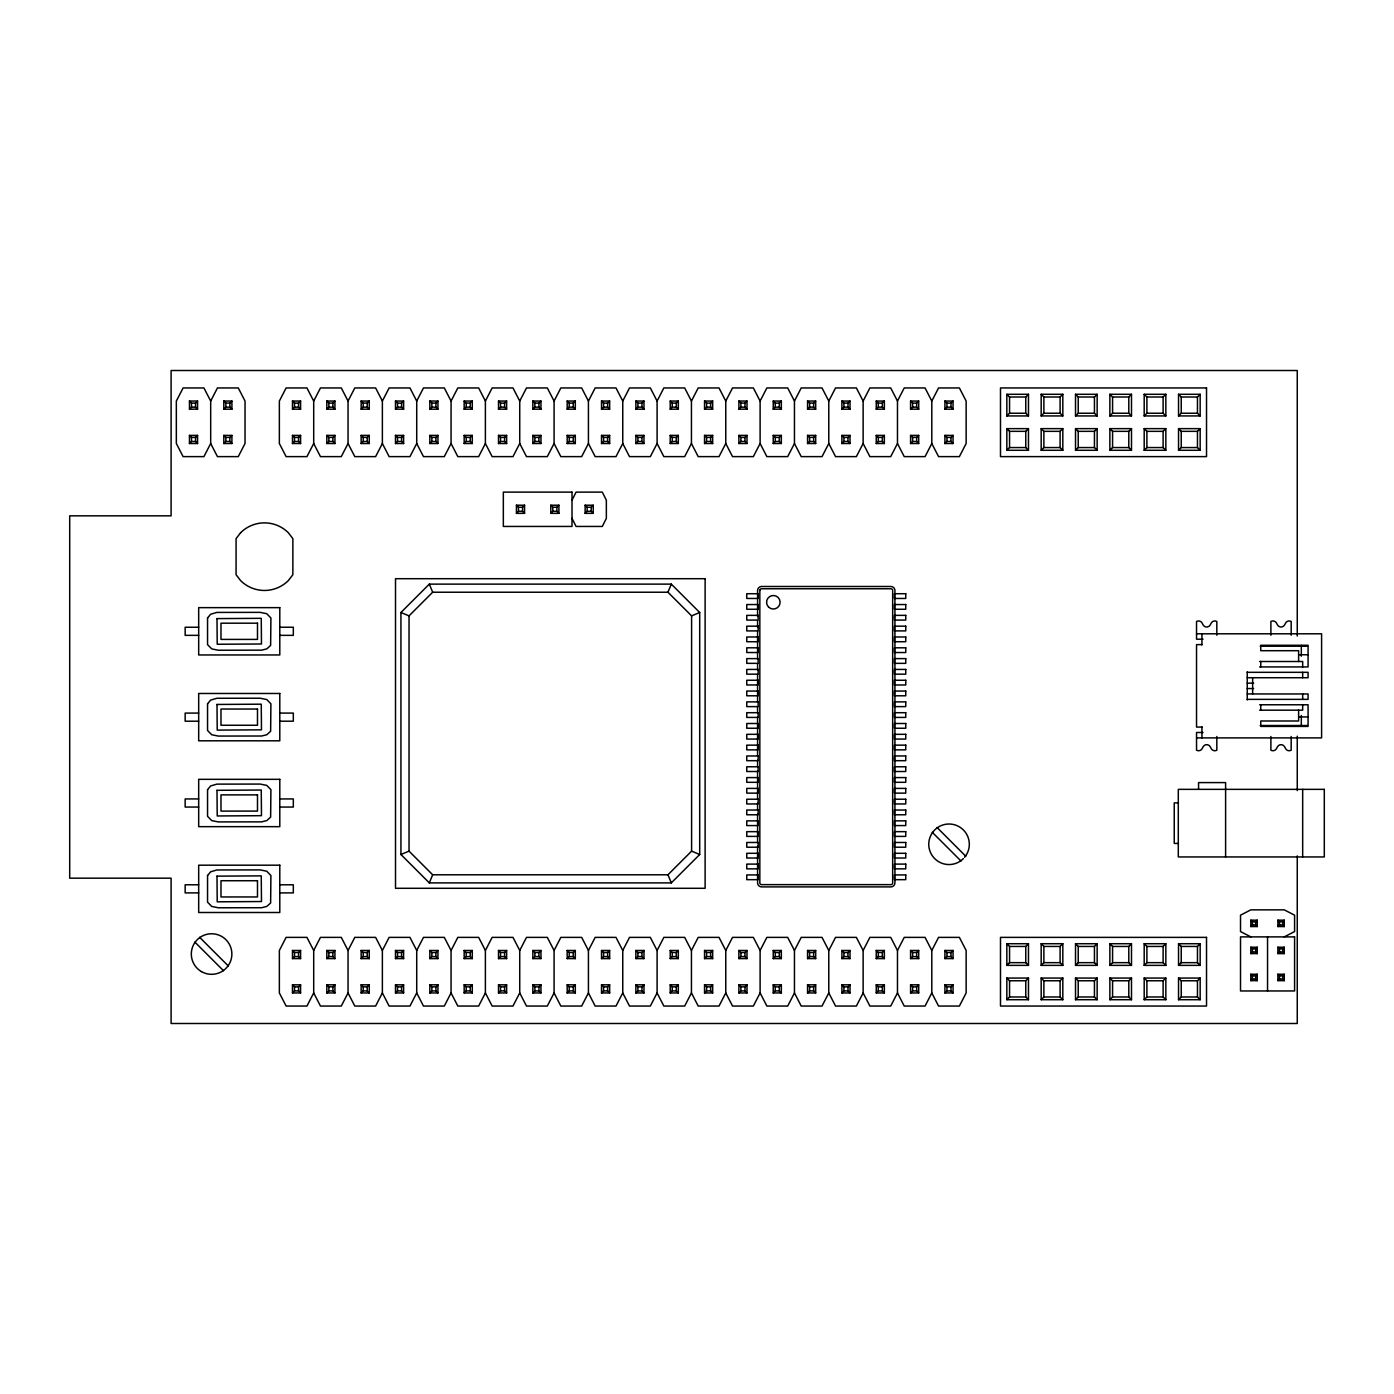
<?xml version="1.0" encoding="UTF-8"?>
<svg xmlns="http://www.w3.org/2000/svg" width="1394" height="1394" viewBox="0 0 1394 1394"><rect width="100%" height="100%" fill="white"/><g stroke="black" fill="none" stroke-linecap="round" stroke-linejoin="round"><path stroke-width="1.5" d="M429.317 882.89L671.316 882.89L699.701 854.505L699.701 612.506L671.316 584.121L429.317 584.121L400.932 612.506L400.932 854.505L429.317 882.89L432.68 874.787L667.953 874.787L691.598 851.142L691.598 615.869L667.953 592.223L432.68 592.223L409.034 615.869L409.034 851.142L432.68 874.787M667.953 592.223L671.316 584.121M572.01 500.219L576.071 492.117L602.295 492.117L606.355 500.219L606.355 518.341L602.295 526.444L576.071 526.444L572.01 518.341M210.686 401.054L217.447 387.95L238.269 387.95L245.03 401.054L245.03 443.519L238.269 456.622L217.447 456.622L210.686 443.519L210.686 401.054L203.925 387.95L183.102 387.95L176.341 401.054L176.341 443.519L183.102 456.622L203.925 456.622L210.686 443.519M313.702 401.054L306.941 387.95L286.118 387.95L279.358 401.054L279.358 443.519L286.118 456.622L306.941 456.622L313.702 443.519L313.702 401.054L320.463 387.95L341.286 387.95L348.047 401.054L348.047 443.519L354.808 456.622L375.613 456.622L382.374 443.519L382.374 401.054L389.135 387.95L409.958 387.95L416.719 401.054L416.719 443.519L409.958 456.622L389.135 456.622L382.374 443.519M348.047 401.054L354.808 387.95L375.613 387.95L382.374 401.054M348.047 443.519L341.286 456.622L320.463 456.622L313.702 443.519M416.719 401.054L423.48 387.95L444.303 387.95L451.064 401.054L451.064 443.519L457.824 456.622L478.647 456.622L485.391 443.519L485.391 401.054L478.647 387.95L457.824 387.95L451.064 401.054M451.064 443.519L444.303 456.622L423.48 456.622L416.719 443.519M485.391 401.054L492.152 387.95L512.975 387.95L519.735 401.054L519.735 443.519L526.496 456.622L547.319 456.622L554.08 443.519L554.08 401.054L547.319 387.95L526.496 387.95L519.735 401.054M519.735 443.519L512.975 456.622L492.152 456.622L485.391 443.519M554.08 401.054L560.841 387.95L581.664 387.95L588.425 401.054L588.425 443.519L581.664 456.622L560.841 456.622L554.08 443.519M588.425 401.054L595.168 387.95L615.991 387.95L622.752 401.054L622.752 443.519L629.513 456.622L650.336 456.622L657.097 443.519L657.097 401.054L663.858 387.95L684.681 387.95L691.441 401.054L691.441 443.519L684.681 456.622L663.858 456.622L657.097 443.519M313.702 950.481L306.941 937.378L286.118 937.378L279.358 950.481L279.358 992.946L286.118 1006.05L306.941 1006.05L313.702 992.946L313.702 950.481L320.463 937.378L341.286 937.378L348.047 950.481L348.047 992.946L354.808 1006.05L375.613 1006.05L382.374 992.946L382.374 950.481L389.135 937.378L409.958 937.378L416.719 950.481L416.719 992.946L409.958 1006.05L389.135 1006.05L382.374 992.946M622.752 401.054L629.513 387.95L650.336 387.95L657.097 401.054M348.047 950.481L354.808 937.378L375.613 937.378L382.374 950.481M622.752 443.519L615.991 456.622L595.168 456.622L588.425 443.519M348.047 992.946L341.286 1006.05L320.463 1006.05L313.702 992.946M691.441 401.054L698.202 387.95L719.008 387.95L725.769 401.054L725.769 443.519L719.008 456.622L698.202 456.622L691.441 443.519M416.719 950.481L423.48 937.378L444.303 937.378L451.064 950.481L451.064 992.946L457.824 1006.05L478.647 1006.05L485.391 992.946L485.391 950.481L478.647 937.378L457.824 937.378L451.064 950.481M725.769 401.054L732.53 387.95L753.352 387.95L760.113 401.054L760.113 443.519L766.874 456.622L787.697 456.622L794.458 443.519L794.458 401.054L787.697 387.95L766.874 387.95L760.113 401.054M451.064 992.946L444.303 1006.05L423.48 1006.05L416.719 992.946M485.391 950.481L492.152 937.378L512.975 937.378L519.735 950.481L519.735 992.946L526.496 1006.05L547.319 1006.05L554.08 992.946L554.08 950.481L547.319 937.378L526.496 937.378L519.735 950.481M760.113 443.519L753.352 456.622L732.53 456.622L725.769 443.519M794.458 401.054L801.219 387.95L822.024 387.95L828.785 401.054L828.785 443.519L835.546 456.622L856.369 456.622L863.13 443.519L863.13 401.054L869.891 387.95L890.714 387.95L897.475 401.054L897.475 443.519L890.714 456.622L869.891 456.622L863.13 443.519M519.735 992.946L512.975 1006.05L492.152 1006.05L485.391 992.946M828.785 401.054L835.546 387.95L856.369 387.95L863.13 401.054M554.08 950.481L560.841 937.378L581.664 937.378L588.425 950.481L588.425 992.946L581.664 1006.05L560.841 1006.05L554.08 992.946M828.785 443.519L822.024 456.622L801.219 456.622L794.458 443.519M588.425 950.481L595.168 937.378L615.991 937.378L622.752 950.481L622.752 992.946L629.513 1006.05L650.336 1006.05L657.097 992.946L657.097 950.481L663.858 937.378L684.681 937.378L691.441 950.481L691.441 992.946L684.681 1006.05L663.858 1006.05L657.097 992.946M897.475 401.054L904.236 387.95L925.058 387.95L931.802 401.054L931.802 443.519L925.058 456.622L904.236 456.622L897.475 443.519M622.752 950.481L629.513 937.378L650.336 937.378L657.097 950.481M622.752 992.946L615.991 1006.05L595.168 1006.05L588.425 992.946M931.802 401.054L938.563 387.95L959.386 387.95L966.147 401.054L966.147 443.519L959.386 456.622L938.563 456.622L931.802 443.519M691.441 950.481L698.202 937.378L719.008 937.378L725.769 950.481L725.769 992.946L719.008 1006.05L698.202 1006.05L691.441 992.946M725.769 950.481L732.53 937.378L753.352 937.378L760.113 950.481L760.113 992.946L766.874 1006.05L787.697 1006.05L794.458 992.946L794.458 950.481L801.219 937.378L822.024 937.378L828.785 950.481L828.785 992.946L822.024 1006.05L801.219 1006.05L794.458 992.946M760.113 950.481L766.874 937.378L787.697 937.378L794.458 950.481M760.113 992.946L753.352 1006.05L732.53 1006.05L725.769 992.946M828.785 950.481L835.546 937.378L856.369 937.378L863.13 950.481L863.13 992.946L869.891 1006.05L890.714 1006.05L897.475 992.946L897.475 950.481L890.714 937.378L869.891 937.378L863.13 950.481M863.13 992.946L856.369 1006.05L835.546 1006.05L828.785 992.946M897.475 950.481L904.236 937.378L925.058 937.378L931.802 950.481L931.802 992.946L925.058 1006.05L904.236 1006.05L897.475 992.946M931.802 950.481L938.563 937.378L959.386 937.378L966.147 950.481L966.147 992.946L959.386 1006.05L938.563 1006.05L931.802 992.946M189.462 409.174L191.483 407.153L195.543 407.153L197.565 409.174L197.565 401.054L189.462 401.054L189.462 409.174L197.565 409.174M189.462 401.054L191.483 403.093L195.543 403.093L197.565 401.054M189.462 443.519L191.483 441.48L191.483 437.42L189.462 435.398L197.565 435.398L197.565 443.519L189.462 443.519L189.462 435.398M191.483 437.42L195.543 437.42L197.565 435.398M223.807 409.174L225.828 407.153L229.888 407.153L231.909 409.174L223.807 409.174L223.807 401.054L231.909 401.054L231.909 409.174M229.888 407.153L229.888 403.093L231.909 401.054M223.807 443.519L225.828 441.48L225.828 437.42L223.807 435.398L231.909 435.398L231.909 443.519L223.807 443.519L223.807 435.398M231.909 443.519L229.888 441.48L229.888 437.42L231.909 435.398M292.479 409.174L294.5 407.153L298.56 407.153L300.581 409.174L292.479 409.174L292.479 401.054L300.581 401.054L300.581 409.174M298.56 407.153L298.56 403.093L300.581 401.054M292.479 443.519L294.5 441.48L298.56 441.48L300.581 443.519L292.479 443.519L292.479 435.398L300.581 435.398L300.581 443.519M298.56 441.48L298.56 437.42L300.581 435.398M326.823 409.174L328.845 407.153L332.905 407.153L334.926 409.174L334.926 401.054L326.823 401.054L326.823 409.174L334.926 409.174M326.823 401.054L328.845 403.093L332.905 403.093L334.926 401.054M326.823 443.519L328.845 441.48L328.845 437.42L326.823 435.398L334.926 435.398L334.926 443.519L326.823 443.519L326.823 435.398M328.845 437.42L332.905 437.42L334.926 435.398M361.151 409.174L363.189 407.153L367.232 407.153L369.271 409.174L369.271 401.054L361.151 401.054L361.151 409.174L369.271 409.174M361.151 401.054L363.189 403.093L367.232 403.093L369.271 401.054M361.151 443.519L363.189 441.48L363.189 437.42L361.151 435.398L369.271 435.398L369.271 443.519L361.151 443.519L361.151 435.398M363.189 437.42L367.232 437.42L369.271 435.398M395.495 409.174L397.517 407.153L401.577 407.153L403.615 409.174L395.495 409.174L395.495 401.054L403.615 401.054L403.615 409.174M401.577 407.153L401.577 403.093L403.615 401.054M395.495 443.519L397.517 441.48L401.577 441.48L403.615 443.519L395.495 443.519L395.495 435.398L403.615 435.398L403.615 443.519M395.495 435.398L397.517 437.42L401.577 437.42L403.615 435.398M429.84 409.174L431.861 407.153L435.921 407.153L437.943 409.174L437.943 401.054L429.84 401.054L429.84 409.174L437.943 409.174M429.84 401.054L431.861 403.093L435.921 403.093L437.943 401.054M429.84 443.519L431.861 441.48L431.861 437.42L429.84 435.398L437.943 435.398L437.943 443.519L429.84 443.519L429.84 435.398M431.861 437.42L435.921 437.42L437.943 435.398M464.167 409.174L466.206 407.153L470.266 407.153L472.287 409.174L464.167 409.174L464.167 401.054L472.287 401.054L472.287 409.174M470.266 407.153L470.266 403.093L472.287 401.054M464.167 443.519L466.206 441.48L470.266 441.48L472.287 443.519L464.167 443.519L464.167 435.398L472.287 435.398L472.287 443.519M464.167 435.398L466.206 437.42L470.266 437.42L472.287 435.398M498.512 409.174L500.533 407.153L504.593 407.153L506.632 409.174L498.512 409.174L498.512 401.054L506.632 401.054L506.632 409.174M504.593 407.153L504.593 403.093L506.632 401.054M498.512 443.519L500.533 441.48L500.533 437.42L498.512 435.398L506.632 435.398L506.632 443.519L498.512 443.519L498.512 435.398M500.533 437.42L504.593 437.42L506.632 435.398M532.856 409.174L534.878 407.153L538.938 407.153L540.959 409.174L532.856 409.174L532.856 401.054L540.959 401.054L540.959 409.174M538.938 407.153L538.938 403.093L540.959 401.054M532.856 443.519L534.878 441.48L534.878 437.42L532.856 435.398L540.959 435.398L540.959 443.519L532.856 443.519L532.856 435.398M534.878 437.42L538.938 437.42L540.959 435.398M567.184 409.174L569.222 407.153L573.283 407.153L575.304 409.174L567.184 409.174L567.184 401.054L575.304 401.054L575.304 409.174M573.283 407.153L573.283 403.093L575.304 401.054M567.184 443.519L569.222 441.48L569.222 437.42L567.184 435.398L575.304 435.398L575.304 443.519L567.184 443.519L567.184 435.398M569.222 437.42L573.283 437.42L575.304 435.398M601.528 409.174L603.567 407.153L607.61 407.153L609.648 409.174L609.648 401.054L601.528 401.054L601.528 409.174L609.648 409.174M601.528 401.054L603.567 403.093L607.61 403.093L609.648 401.054M516.442 513.341L518.481 511.302L522.523 511.302L524.562 513.341L516.442 513.341L516.442 505.22L524.562 505.22L524.562 513.341M516.442 505.22L518.481 507.259L522.523 507.259L524.562 505.22M601.528 443.519L603.567 441.48L603.567 437.42L601.528 435.398L609.648 435.398L609.648 443.519L601.528 443.519L601.528 435.398M603.567 437.42L607.61 437.42L609.648 435.398M635.873 409.174L637.894 407.153L641.954 407.153L643.976 409.174L635.873 409.174L635.873 401.054L643.976 401.054L643.976 409.174M641.954 407.153L641.954 403.093L643.976 401.054M550.787 513.341L552.808 511.302L556.868 511.302L558.907 513.341L550.787 513.341L550.787 505.22L558.907 505.22L558.907 513.341M550.787 505.22L552.808 507.259L556.868 507.259L558.907 505.22M635.873 443.519L637.894 441.48L637.894 437.42L635.873 435.398L643.976 435.398L643.976 443.519L635.873 443.519L635.873 435.398M637.894 437.42L641.954 437.42L643.976 435.398M670.218 409.174L672.239 407.153L676.299 407.153L678.32 409.174L670.218 409.174L670.218 401.054L678.32 401.054L678.32 409.174M676.299 407.153L676.299 403.093L678.32 401.054M585.131 513.341L587.153 511.302L591.213 511.302L593.234 513.341L585.131 513.341L585.131 505.22L593.234 505.22L593.234 513.341M585.131 505.22L587.153 507.259L591.213 507.259L593.234 505.22M670.218 443.519L672.239 441.48L672.239 437.42L670.218 435.398L678.32 435.398L678.32 443.519L670.218 443.519L670.218 435.398M672.239 437.42L676.299 437.42L678.32 435.398M704.545 409.174L706.584 407.153L710.626 407.153L712.665 409.174L712.665 401.054L704.545 401.054L704.545 409.174L712.665 409.174M704.545 401.054L706.584 403.093L710.626 403.093L712.665 401.054M704.545 443.519L706.584 441.48L706.584 437.42L704.545 435.398L712.665 435.398L712.665 443.519L704.545 443.519L704.545 435.398M706.584 437.42L710.626 437.42L712.665 435.398M738.89 409.174L740.911 407.153L744.971 407.153L746.992 409.174L738.89 409.174L738.89 401.054L746.992 401.054L746.992 409.174M744.971 407.153L744.971 403.093L746.992 401.054M738.89 443.519L740.911 441.48L740.911 437.42L738.89 435.398L746.992 435.398L746.992 443.519L738.89 443.519L738.89 435.398M740.911 437.42L744.971 437.42L746.992 435.398M773.234 409.174L775.256 407.153L779.316 407.153L781.337 409.174L773.234 409.174L773.234 401.054L781.337 401.054L781.337 409.174M779.316 407.153L779.316 403.093L781.337 401.054M773.234 443.519L775.256 441.48L775.256 437.42L773.234 435.398L781.337 435.398L781.337 443.519L773.234 443.519L773.234 435.398M775.256 437.42L779.316 437.42L781.337 435.398M807.562 409.174L809.6 407.153L813.643 407.153L815.682 409.174L815.682 401.054L807.562 401.054L807.562 409.174L815.682 409.174M807.562 401.054L809.6 403.093L813.643 403.093L815.682 401.054M292.479 958.602L294.5 956.58L298.56 956.58L300.581 958.602L292.479 958.602L292.479 950.481L300.581 950.481L300.581 958.602M298.56 956.58L298.56 952.52L300.581 950.481M807.562 443.519L809.6 441.48L813.643 441.48L815.682 443.519L815.682 435.398L807.562 435.398L807.562 443.519L815.682 443.519M807.562 435.398L809.6 437.42L813.643 437.42L815.682 435.398M841.906 409.174L843.928 407.153L847.988 407.153L850.009 409.174L841.906 409.174L841.906 401.054L850.009 401.054L850.009 409.174M847.988 407.153L847.988 403.093L850.009 401.054M292.479 992.946L294.5 990.907L298.56 990.907L300.581 992.946L292.479 992.946L292.479 984.826L300.581 984.826L300.581 992.946M292.479 984.826L294.5 986.847L298.56 986.847L300.581 984.826M326.823 958.602L328.845 956.58L332.905 956.58L334.926 958.602L334.926 950.481L326.823 950.481L326.823 958.602L334.926 958.602M332.905 956.58L332.905 952.52L334.926 950.481M841.906 443.519L843.928 441.48L843.928 437.42L841.906 435.398L850.009 435.398L850.009 443.519L841.906 443.519L841.906 435.398M843.928 437.42L847.988 437.42L850.009 435.398M876.251 409.174L878.272 407.153L882.332 407.153L884.354 409.174L876.251 409.174L876.251 401.054L884.354 401.054L884.354 409.174M882.332 407.153L882.332 403.093L884.354 401.054M326.823 992.946L328.845 990.907L332.905 990.907L334.926 992.946L334.926 984.826L326.823 984.826L326.823 992.946L334.926 992.946M326.823 984.826L328.845 986.847L332.905 986.847L334.926 984.826M361.151 958.602L363.189 956.58L367.232 956.58L369.271 958.602L369.271 950.481L361.151 950.481L361.151 958.602L369.271 958.602M367.232 956.58L367.232 952.52L369.271 950.481M876.251 443.519L878.272 441.48L878.272 437.42L876.251 435.398L884.354 435.398L884.354 443.519L876.251 443.519L876.251 435.398M878.272 437.42L882.332 437.42L884.354 435.398M910.578 409.174L912.617 407.153L916.66 407.153L918.698 409.174L910.578 409.174L910.578 401.054L918.698 401.054L918.698 409.174M916.66 407.153L916.66 403.093L918.698 401.054M361.151 992.946L363.189 990.907L367.232 990.907L369.271 992.946L369.271 984.826L361.151 984.826L361.151 992.946L369.271 992.946M361.151 984.826L363.189 986.847L367.232 986.847L369.271 984.826M395.495 958.602L397.517 956.58L401.577 956.58L403.615 958.602L395.495 958.602L395.495 950.481L403.615 950.481L403.615 958.602M401.577 956.58L401.577 952.52L403.615 950.481M910.578 443.519L912.617 441.48L912.617 437.42L910.578 435.398L918.698 435.398L918.698 443.519L910.578 443.519L910.578 435.398M912.617 437.42L916.66 437.42L918.698 435.398M944.923 409.174L946.944 407.153L951.004 407.153L953.043 409.174L944.923 409.174L944.923 401.054L953.043 401.054L953.043 409.174M951.004 407.153L951.004 403.093L953.043 401.054M395.495 992.946L397.517 990.907L401.577 990.907L403.615 992.946L395.495 992.946L395.495 984.826L403.615 984.826L403.615 992.946M395.495 984.826L397.517 986.847L401.577 986.847L403.615 984.826M429.84 958.602L431.861 956.58L435.921 956.58L437.943 958.602L437.943 950.481L429.84 950.481L429.84 958.602L437.943 958.602M435.921 956.58L435.921 952.52L437.943 950.481M944.923 443.519L946.944 441.48L946.944 437.42L944.923 435.398L953.043 435.398L953.043 443.519L944.923 443.519L944.923 435.398M946.944 437.42L951.004 437.42L953.043 435.398M429.84 992.946L431.861 990.907L435.921 990.907L437.943 992.946L437.943 984.826L429.84 984.826L429.84 992.946L437.943 992.946M429.84 984.826L431.861 986.847L435.921 986.847L437.943 984.826M464.167 958.602L466.206 956.58L470.266 956.58L472.287 958.602L464.167 958.602L464.167 950.481L472.287 950.481L472.287 958.602M470.266 956.58L470.266 952.52L472.287 950.481M1006.834 415.935L1009.552 413.234L1025.775 413.234L1028.476 415.935L1028.476 394.293L1006.834 394.293L1006.834 415.935L1028.476 415.935M1006.834 394.293L1009.552 397.011L1025.775 397.011L1028.476 394.293M464.167 992.946L466.206 990.907L470.266 990.907L472.287 992.946L464.167 992.946L464.167 984.826L472.287 984.826L472.287 992.946M464.167 984.826L466.206 986.847L470.266 986.847L472.287 984.826M498.512 958.602L500.533 956.58L504.593 956.58L506.632 958.602L498.512 958.602L498.512 950.481L506.632 950.481L506.632 958.602M504.593 956.58L504.593 952.52L506.632 950.481M1006.834 450.279L1009.552 447.561L1025.775 447.561L1028.476 450.279L1028.476 428.638L1006.834 428.638L1006.834 450.279L1028.476 450.279M1006.834 428.638L1009.552 431.338L1025.775 431.338L1028.476 428.638M1041.179 415.935L1043.879 413.234L1060.102 413.234L1062.82 415.935L1062.82 394.293L1041.179 394.293L1041.179 415.935L1062.82 415.935M1041.179 394.293L1043.879 397.011L1060.102 397.011L1062.82 394.293M498.512 992.946L500.533 990.907L504.593 990.907L506.632 992.946L498.512 992.946L498.512 984.826L506.632 984.826L506.632 992.946M498.512 984.826L500.533 986.847L504.593 986.847L506.632 984.826M532.856 958.602L534.878 956.58L538.938 956.58L540.959 958.602L532.856 958.602L532.856 950.481L540.959 950.481L540.959 958.602M538.938 956.58L538.938 952.52L540.959 950.481M1041.179 450.279L1043.879 447.561L1060.102 447.561L1062.82 450.279L1041.179 450.279L1041.179 428.638L1062.82 428.638L1062.82 450.279M1041.179 428.638L1043.879 431.338L1060.102 431.338L1062.82 428.638M1075.523 415.935L1078.224 413.234L1094.447 413.234L1097.148 415.935L1097.148 394.293L1075.523 394.293L1075.523 415.935L1097.148 415.935M1075.523 394.293L1078.224 397.011L1094.447 397.011L1097.148 394.293M532.856 992.946L534.878 990.907L538.938 990.907L540.959 992.946L532.856 992.946L532.856 984.826L540.959 984.826L540.959 992.946M532.856 984.826L534.878 986.847L538.938 986.847L540.959 984.826M567.184 958.602L569.222 956.58L573.283 956.58L575.304 958.602L567.184 958.602L567.184 950.481L575.304 950.481L575.304 958.602M573.283 956.58L573.283 952.52L575.304 950.481M1075.523 450.279L1078.224 447.561L1094.447 447.561L1097.148 450.279L1075.523 450.279L1075.523 428.638L1097.148 428.638L1097.148 450.279M1075.523 428.638L1078.224 431.338L1094.447 431.338L1097.148 428.638M1109.868 415.935L1112.569 413.234L1128.791 413.234L1131.492 415.935L1131.492 394.293L1109.868 394.293L1109.868 415.935L1131.492 415.935M1109.868 394.293L1112.569 397.011L1128.791 397.011L1131.492 394.293M567.184 992.946L569.222 990.907L573.283 990.907L575.304 992.946L567.184 992.946L567.184 984.826L575.304 984.826L575.304 992.946M567.184 984.826L569.222 986.847L573.283 986.847L575.304 984.826M601.528 958.602L603.567 956.58L607.61 956.58L609.648 958.602L601.528 958.602L601.528 950.481L609.648 950.481L609.648 958.602M607.61 956.58L607.61 952.52L609.648 950.481M1109.868 450.279L1112.569 447.561L1128.791 447.561L1131.492 450.279L1109.868 450.279L1109.868 428.638L1131.492 428.638L1131.492 450.279M1109.868 428.638L1112.569 431.338L1128.791 431.338L1131.492 428.638M1144.195 415.935L1146.896 413.234L1146.896 397.011L1144.195 394.293L1165.837 394.293L1165.837 415.935L1144.195 415.935L1144.195 394.293M1165.837 415.935L1163.119 413.234L1163.119 397.011L1165.837 394.293M601.528 992.946L603.567 990.907L607.61 990.907L609.648 992.946L601.528 992.946L601.528 984.826L609.648 984.826L609.648 992.946M601.528 984.826L603.567 986.847L607.61 986.847L609.648 984.826M635.873 958.602L637.894 956.58L641.954 956.58L643.976 958.602L643.976 950.481L635.873 950.481L635.873 958.602L643.976 958.602M641.954 956.58L641.954 952.52L643.976 950.481M1144.195 450.279L1146.896 447.561L1146.896 431.338L1144.195 428.638L1165.837 428.638L1165.837 450.279L1144.195 450.279L1144.195 428.638M1165.837 450.279L1163.119 447.561L1163.119 431.338L1165.837 428.638M1178.54 415.935L1181.241 413.234L1197.463 413.234L1200.164 415.935L1200.164 394.293L1178.54 394.293L1178.54 415.935L1200.164 415.935M1178.54 394.293L1181.241 397.011L1197.463 397.011L1200.164 394.293M635.873 992.946L637.894 990.907L641.954 990.907L643.976 992.946L643.976 984.826L635.873 984.826L635.873 992.946L643.976 992.946M635.873 984.826L637.894 986.847L641.954 986.847L643.976 984.826M670.218 958.602L672.239 956.58L676.299 956.58L678.32 958.602L670.218 958.602L670.218 950.481L678.32 950.481L678.32 958.602M676.299 956.58L676.299 952.52L678.32 950.481M1178.54 450.279L1181.241 447.561L1197.463 447.561L1200.164 450.279L1200.164 428.638L1178.54 428.638L1178.54 450.279L1200.164 450.279M1178.54 428.638L1181.241 431.338L1197.463 431.338L1200.164 428.638M670.218 992.946L672.239 990.907L676.299 990.907L678.32 992.946L670.218 992.946L670.218 984.826L678.32 984.826L678.32 992.946M670.218 984.826L672.239 986.847L676.299 986.847L678.32 984.826M704.545 958.602L706.584 956.58L710.626 956.58L712.665 958.602L704.545 958.602L704.545 950.481L712.665 950.481L712.665 958.602M710.626 956.58L710.626 952.52L712.665 950.481M704.545 992.946L706.584 990.907L710.626 990.907L712.665 992.946L704.545 992.946L704.545 984.826L712.665 984.826L712.665 992.946M704.545 984.826L706.584 986.847L710.626 986.847L712.665 984.826M738.89 958.602L740.911 956.58L744.971 956.58L746.992 958.602L738.89 958.602L738.89 950.481L746.992 950.481L746.992 958.602M744.971 956.58L744.971 952.52L746.992 950.481M738.89 992.946L740.911 990.907L744.971 990.907L746.992 992.946L738.89 992.946L738.89 984.826L746.992 984.826L746.992 992.946M738.89 984.826L740.911 986.847L744.971 986.847L746.992 984.826M773.234 958.602L775.256 956.58L779.316 956.58L781.337 958.602L781.337 950.481L773.234 950.481L773.234 958.602L781.337 958.602M779.316 956.58L779.316 952.52L781.337 950.481M773.234 992.946L775.256 990.907L779.316 990.907L781.337 992.946L781.337 984.826L773.234 984.826L773.234 992.946L781.337 992.946M773.234 984.826L775.256 986.847L779.316 986.847L781.337 984.826M807.562 958.602L809.6 956.58L813.643 956.58L815.682 958.602L807.562 958.602L807.562 950.481L815.682 950.481L815.682 958.602M813.643 956.58L813.643 952.52L815.682 950.481M807.562 992.946L809.6 990.907L813.643 990.907L815.682 992.946L807.562 992.946L807.562 984.826L815.682 984.826L815.682 992.946M807.562 984.826L809.6 986.847L813.643 986.847L815.682 984.826M841.906 958.602L843.928 956.58L847.988 956.58L850.009 958.602L850.009 950.481L841.906 950.481L841.906 958.602L850.009 958.602M847.988 956.58L847.988 952.52L850.009 950.481M841.906 992.946L843.928 990.907L847.988 990.907L850.009 992.946L850.009 984.826L841.906 984.826L841.906 992.946L850.009 992.946M841.906 984.826L843.928 986.847L847.988 986.847L850.009 984.826M876.251 958.602L878.272 956.58L882.332 956.58L884.354 958.602L876.251 958.602L876.251 950.481L884.354 950.481L884.354 958.602M882.332 956.58L882.332 952.52L884.354 950.481M876.251 992.946L878.272 990.907L882.332 990.907L884.354 992.946L876.251 992.946L876.251 984.826L884.354 984.826L884.354 992.946M876.251 984.826L878.272 986.847L882.332 986.847L884.354 984.826M910.578 958.602L912.617 956.58L916.66 956.58L918.698 958.602L910.578 958.602L910.578 950.481L918.698 950.481L918.698 958.602M916.66 956.58L916.66 952.52L918.698 950.481M910.578 992.946L912.617 990.907L916.66 990.907L918.698 992.946L910.578 992.946L910.578 984.826L918.698 984.826L918.698 992.946M910.578 984.826L912.617 986.847L916.66 986.847L918.698 984.826M944.923 958.602L946.944 956.58L951.004 956.58L953.043 958.602L944.923 958.602L944.923 950.481L953.043 950.481L953.043 958.602M951.004 956.58L951.004 952.52L953.043 950.481M944.923 992.946L946.944 990.907L951.004 990.907L953.043 992.946L944.923 992.946L944.923 984.826L953.043 984.826L953.043 992.946M944.923 984.826L946.944 986.847L951.004 986.847L953.043 984.826M1006.834 965.362L1009.552 962.662L1025.775 962.662L1028.476 965.362L1006.834 965.362L1006.834 943.721L1028.476 943.721L1028.476 965.362M1006.834 943.721L1009.552 946.439L1025.775 946.439L1028.476 943.721M1006.834 999.707L1009.552 996.989L1025.775 996.989L1028.476 999.707L1028.476 978.065L1006.834 978.065L1006.834 999.707L1028.476 999.707M1006.834 978.065L1009.552 980.766L1025.775 980.766L1028.476 978.065M1041.179 965.362L1043.879 962.662L1043.879 946.439L1041.179 943.721L1062.82 943.721L1062.82 965.362L1041.179 965.362L1041.179 943.721M1043.879 946.439L1060.102 946.439L1062.82 943.721M1041.179 999.707L1043.879 996.989L1060.102 996.989L1062.82 999.707L1062.82 978.065L1041.179 978.065L1041.179 999.707L1062.82 999.707M1041.179 978.065L1043.879 980.766L1060.102 980.766L1062.82 978.065M1075.523 965.362L1078.224 962.662L1078.224 946.439L1075.523 943.721L1097.148 943.721L1097.148 965.362L1075.523 965.362L1075.523 943.721M1078.224 946.439L1094.447 946.439L1097.148 943.721M1075.523 999.707L1078.224 996.989L1094.447 996.989L1097.148 999.707L1097.148 978.065L1075.523 978.065L1075.523 999.707L1097.148 999.707M1075.523 978.065L1078.224 980.766L1094.447 980.766L1097.148 978.065M1109.868 965.362L1112.569 962.662L1112.569 946.439L1109.868 943.721L1131.492 943.721L1131.492 965.362L1109.868 965.362L1109.868 943.721M1112.569 946.439L1128.791 946.439L1131.492 943.721M1109.868 999.707L1112.569 996.989L1128.791 996.989L1131.492 999.707L1131.492 978.065L1109.868 978.065L1109.868 999.707L1131.492 999.707M1109.868 978.065L1112.569 980.766L1128.791 980.766L1131.492 978.065M1144.195 965.362L1146.896 962.662L1146.896 946.439L1144.195 943.721L1165.837 943.721L1165.837 965.362L1144.195 965.362L1144.195 943.721M1165.837 965.362L1163.119 962.662L1163.119 946.439L1165.837 943.721M1144.195 999.707L1146.896 996.989L1163.119 996.989L1165.837 999.707L1144.195 999.707L1144.195 978.065L1165.837 978.065L1165.837 999.707M1163.119 996.989L1163.119 980.766L1165.837 978.065M1178.54 965.362L1181.241 962.662L1181.241 946.439L1178.54 943.721L1200.164 943.721L1200.164 965.362L1178.54 965.362L1178.54 943.721M1181.241 946.439L1197.463 946.439L1200.164 943.721M1250.836 926.557L1252.439 924.971L1255.628 924.971L1257.231 926.557L1257.231 920.179L1250.836 920.179L1250.836 926.557L1257.231 926.557M1250.836 920.179L1252.439 921.782L1255.628 921.782L1257.231 920.179M1178.54 999.707L1181.241 996.989L1197.463 996.989L1200.164 999.707L1200.164 978.065L1178.54 978.065L1178.54 999.707L1200.164 999.707M1178.54 978.065L1181.241 980.766L1197.463 980.766L1200.164 978.065M1250.836 953.601L1252.439 952.015L1252.439 948.809L1250.836 947.223L1250.836 953.601L1257.231 953.601L1257.231 947.223L1250.836 947.223M1252.439 948.809L1255.628 948.809L1257.231 947.223M1277.88 926.557L1279.483 924.971L1282.672 924.971L1284.257 926.557L1277.88 926.557L1277.88 920.179L1284.257 920.179L1284.257 926.557M1282.672 924.971L1282.672 921.782L1284.257 920.179M1250.836 980.644L1252.439 979.041L1252.439 975.852L1250.836 974.249L1257.231 974.249L1257.231 980.644L1250.836 980.644L1250.836 974.249M1252.439 975.852L1255.628 975.852L1257.231 974.249M1277.88 953.601L1279.483 952.015L1279.483 948.809L1277.88 947.223L1277.88 953.601L1284.257 953.601L1284.257 947.223L1277.88 947.223M1284.257 953.601L1282.672 952.015L1282.672 948.809L1284.257 947.223M1277.88 980.644L1279.483 979.041L1279.483 975.852L1277.88 974.249L1277.88 980.644L1284.257 980.644L1284.257 974.249L1277.88 974.249M1279.483 975.852L1282.672 975.852L1284.257 974.249M1284.257 936.89L1294.59 931.575L1294.59 915.178L1284.257 909.846L1250.836 909.846L1240.521 915.178L1240.521 931.575L1250.836 936.89M691.598 615.869L699.701 612.506M400.932 854.505L409.034 851.142M1146.896 397.011L1163.119 397.011M223.807 401.054L225.828 403.093L229.888 403.093M292.479 401.054L294.5 403.093L298.56 403.093M395.495 401.054L397.517 403.093L401.577 403.093M464.167 401.054L466.206 403.093L470.266 403.093M498.512 401.054L500.533 403.093L504.593 403.093M532.856 401.054L534.878 403.093L538.938 403.093M567.184 401.054L569.222 403.093L573.283 403.093M635.873 401.054L637.894 403.093L641.954 403.093M670.218 401.054L672.239 403.093L676.299 403.093M738.89 401.054L740.911 403.093L744.971 403.093M773.234 401.054L775.256 403.093L779.316 403.093M841.906 401.054L843.928 403.093L847.988 403.093M876.251 401.054L878.272 403.093L882.332 403.093M910.578 401.054L912.617 403.093L916.66 403.093M944.923 401.054L946.944 403.093L951.004 403.093M1146.896 413.234L1163.119 413.234M1146.896 431.338L1163.119 431.338M225.828 437.42L229.888 437.42M292.479 435.398L294.5 437.42L298.56 437.42M191.483 441.48L195.543 441.48L197.565 443.519M225.828 441.48L229.888 441.48M328.845 441.48L332.905 441.48L334.926 443.519M363.189 441.48L367.232 441.48L369.271 443.519M431.861 441.48L435.921 441.48L437.943 443.519M500.533 441.48L504.593 441.48L506.632 443.519M534.878 441.48L538.938 441.48L540.959 443.519M569.222 441.48L573.283 441.48L575.304 443.519M603.567 441.48L607.61 441.48L609.648 443.519M637.894 441.48L641.954 441.48L643.976 443.519M672.239 441.48L676.299 441.48L678.32 443.519M706.584 441.48L710.626 441.48L712.665 443.519M740.911 441.48L744.971 441.48L746.992 443.519M775.256 441.48L779.316 441.48L781.337 443.519M843.928 441.48L847.988 441.48L850.009 443.519M878.272 441.48L882.332 441.48L884.354 443.519M912.617 441.48L916.66 441.48L918.698 443.519M946.944 441.48L951.004 441.48L953.043 443.519M1146.896 447.561L1163.119 447.561M198.68 627.248L185.158 627.248L185.158 635.35L198.68 635.35M279.793 627.248L293.315 627.248L293.315 635.35L279.793 635.35M1196.54 633.8L1321.599 633.8L1321.599 737.896L1196.54 737.896M1203.039 639.201L1196.54 639.201L1196.54 621.497A4.06 4.06 0 0 1 1202.081 622.979L1203.161 625.017A4.06 4.06 0 0 0 1210.201 625.017L1211.281 622.979A4.06 4.06 0 0 1 1216.823 621.497L1216.823 635.194M1201.942 644.62L1196.54 644.62L1196.54 727.076L1201.942 727.076M1260.211 646.171L1307.398 646.171M1298.703 654.744L1308.008 654.744M1259.618 661.505L1302.676 661.505L1302.676 666.924M1259.618 666.924L1308.077 666.924L1308.077 645.283L1260.751 645.283L1260.751 650.702L1298.616 650.702L1298.616 661.505M1247.247 672.326L1308.077 672.326L1308.077 677.728L1247.247 677.728M1247.247 683.147L1253.642 683.147M1247.247 688.549L1253.642 688.549M1247.247 693.951L1308.077 693.968L1308.077 699.37L1247.247 699.37M1259.618 704.772L1308.077 704.772L1308.077 726.413L1260.751 726.413L1260.751 720.994L1298.616 720.994L1298.616 710.173M1259.618 710.173L1302.676 710.173L1302.676 704.772M198.68 713.083L185.158 713.083L185.158 721.203L198.68 721.203M279.793 713.083L293.315 713.083L293.315 721.203L279.793 721.203M1298.703 716.934L1308.008 716.934M1260.211 725.525L1307.398 725.525M1203.039 732.495L1196.54 732.495L1196.54 750.199A4.06 4.06 0 0 0 1202.081 748.717L1203.161 746.679A4.06 4.06 0 0 1 1210.201 746.679L1211.281 748.717A4.06 4.06 0 0 0 1216.823 750.199L1216.823 736.502M198.68 798.936L185.158 798.936L185.158 807.056L198.68 807.056M279.793 798.936L293.315 798.936L293.315 807.056L279.793 807.056M1178.296 802.874L1174.236 802.874L1174.236 843.44L1178.296 843.44M198.68 884.789L185.158 884.789L185.158 892.892L198.68 892.892M279.793 884.789L293.315 884.789L293.315 892.892L279.793 892.892M1277.88 920.179L1279.483 921.782L1282.672 921.782M1146.896 946.439L1163.119 946.439M1279.483 948.809L1282.672 948.809M1252.439 952.015L1255.628 952.015L1257.231 953.601M1279.483 952.015L1282.672 952.015M292.479 950.481L294.5 952.52L298.56 952.52M326.823 950.481L328.845 952.52L332.905 952.52M361.151 950.481L363.189 952.52L367.232 952.52M395.495 950.481L397.517 952.52L401.577 952.52M429.84 950.481L431.861 952.52L435.921 952.52M464.167 950.481L466.206 952.52L470.266 952.52M498.512 950.481L500.533 952.52L504.593 952.52M532.856 950.481L534.878 952.52L538.938 952.52M567.184 950.481L569.222 952.52L573.283 952.52M601.528 950.481L603.567 952.52L607.61 952.52M635.873 950.481L637.894 952.52L641.954 952.52M670.218 950.481L672.239 952.52L676.299 952.52M704.545 950.481L706.584 952.52L710.626 952.52M738.89 950.481L740.911 952.52L744.971 952.52M773.234 950.481L775.256 952.52L779.316 952.52M807.562 950.481L809.6 952.52L813.643 952.52M841.906 950.481L843.928 952.52L847.988 952.52M876.251 950.481L878.272 952.52L882.332 952.52M910.578 950.481L912.617 952.52L916.66 952.52M944.923 950.481L946.944 952.52L951.004 952.52M1043.879 962.662L1060.102 962.662L1062.82 965.362M1078.224 962.662L1094.447 962.662L1097.148 965.362M1112.569 962.662L1128.791 962.662L1131.492 965.362M1146.896 962.662L1163.119 962.662M1181.241 962.662L1197.463 962.662L1200.164 965.362M1252.439 979.041L1255.628 979.041L1257.231 980.644M1279.483 979.041L1282.672 979.041L1284.257 980.644M1144.195 978.065L1146.896 980.766L1163.119 980.766M400.932 612.506L409.034 615.869M691.598 851.142L699.701 854.505M937.099 827.548L965.763 856.23M932.307 832.34L960.989 861.004M199.638 937.308L228.32 965.99M194.864 942.083L223.545 970.764M667.953 874.787L671.316 882.89M429.317 584.121L432.68 592.223M1302.676 672.326L1302.676 677.728M1302.676 693.951L1302.676 699.37M1302.676 789.352L1302.676 856.944M1301.316 645.439L1301.316 656.191M1301.316 715.505L1301.316 726.257M1297.256 636.047L1297.256 370.508L171.096 370.508L171.096 515.832L69.7 515.832L69.7 878.168L171.096 878.168L171.096 1023.492L1297.256 1023.492L1297.256 855.899M1297.256 736.171L1297.256 790.59M1291.175 635.194L1291.175 621.497A4.06 4.06 0 0 0 1285.634 622.979L1284.554 625.017A4.06 4.06 0 0 1 1277.531 625.017L1276.434 622.979A4.06 4.06 0 0 0 1270.892 621.497L1270.892 635.194M1291.175 736.502L1291.175 750.199A4.06 4.06 0 0 1 1285.634 748.717L1284.554 746.679A4.06 4.06 0 0 0 1277.531 746.679L1276.434 748.717A4.06 4.06 0 0 1 1270.892 750.199L1270.892 736.502M1282.672 975.852L1282.672 979.041M1279.483 921.782L1279.483 924.971M1267.547 936.89L1267.547 990.96M1260.751 661.505L1260.751 666.924M1260.751 704.772L1260.751 710.173M1255.628 921.782L1255.628 924.971M1255.628 948.809L1255.628 952.015M1255.628 975.852L1255.628 979.041M1252.648 677.728L1252.648 693.968M1252.439 921.782L1252.439 924.971M1247.247 671.751L1247.247 699.945M1225.605 856.944L1225.605 782.592L1198.561 782.592L1198.561 789.352M1201.942 633.8L1201.942 644.952M1201.942 726.744L1201.942 737.896M1197.463 397.011L1197.463 413.234M1197.463 431.338L1197.463 447.561M1197.463 946.439L1197.463 962.662M1197.463 980.766L1197.463 996.989M1181.241 397.011L1181.241 413.234M1181.241 431.338L1181.241 447.561M1181.241 980.766L1181.241 996.989M1146.896 980.766L1146.896 996.989M1128.791 397.011L1128.791 413.234M1128.791 431.338L1128.791 447.561M1128.791 946.439L1128.791 962.662M1128.791 980.766L1128.791 996.989M1112.569 397.011L1112.569 413.234M1112.569 431.338L1112.569 447.561M1112.569 980.766L1112.569 996.989M1094.447 397.011L1094.447 413.234M1094.447 431.338L1094.447 447.561M1094.447 946.439L1094.447 962.662M1094.447 980.766L1094.447 996.989M1078.224 397.011L1078.224 413.234M1078.224 431.338L1078.224 447.561M1078.224 980.766L1078.224 996.989M1060.102 397.011L1060.102 413.234M1060.102 431.338L1060.102 447.561M1060.102 946.439L1060.102 962.662M1060.102 980.766L1060.102 996.989M1043.879 397.011L1043.879 413.234M1043.879 431.338L1043.879 447.561M1043.879 980.766L1043.879 996.989M1025.775 397.011L1025.775 413.234M1025.775 431.338L1025.775 447.561M1025.775 946.439L1025.775 962.662M1025.775 980.766L1025.775 996.989M1009.552 397.011L1009.552 413.234M1009.552 431.338L1009.552 447.561M1009.552 946.439L1009.552 962.662M1009.552 980.766L1009.552 996.989M951.004 437.42L951.004 441.48M951.004 986.847L951.004 990.907M946.944 403.093L946.944 407.153M946.944 952.52L946.944 956.58M946.944 986.847L946.944 990.907M916.66 437.42L916.66 441.48M916.66 986.847L916.66 990.907M912.617 403.093L912.617 407.153M912.617 952.52L912.617 956.58M912.617 986.847L912.617 990.907M882.332 437.42L882.332 441.48M882.332 986.847L882.332 990.907M878.272 403.093L878.272 407.153M878.272 952.52L878.272 956.58M878.272 986.847L878.272 990.907M847.988 437.42L847.988 441.48M847.988 986.847L847.988 990.907M843.928 403.093L843.928 407.153M843.928 952.52L843.928 956.58M843.928 986.847L843.928 990.907M813.643 403.093L813.643 407.153M813.643 437.42L813.643 441.48M813.643 986.847L813.643 990.907M809.6 403.093L809.6 407.153M809.6 437.42L809.6 441.48M809.6 952.52L809.6 956.58M809.6 986.847L809.6 990.907M779.316 437.42L779.316 441.48M779.316 986.847L779.316 990.907M775.256 403.093L775.256 407.153M775.256 952.52L775.256 956.58M775.256 986.847L775.256 990.907M757.587 616.34L757.587 590.551A4.06 4.06 0 0 1 761.629 586.491L890.888 586.491A4.06 4.06 0 0 1 894.931 590.551L894.931 882.838A4.06 4.06 0 0 1 890.888 886.898L761.629 886.898A4.06 4.06 0 0 1 757.587 882.838L757.587 846.297M757.587 620.644L757.587 627.091M757.587 631.377L757.587 659.327M757.587 663.614L757.587 670.061M757.587 674.365L757.587 702.315M757.587 706.601L757.587 713.048M757.587 717.352L757.587 756.036M757.587 760.34L757.587 766.787M757.587 771.074L757.587 799.023M757.587 803.31L757.587 809.757M757.587 814.061L757.587 842.011M744.971 437.42L744.971 441.48M744.971 986.847L744.971 990.907M740.911 403.093L740.911 407.153M740.911 952.52L740.911 956.58M740.911 986.847L740.911 990.907M710.626 403.093L710.626 407.153M710.626 437.42L710.626 441.48M710.626 986.847L710.626 990.907M706.584 403.093L706.584 407.153M706.584 952.52L706.584 956.58M706.584 986.847L706.584 990.907M676.299 437.42L676.299 441.48M676.299 986.847L676.299 990.907M672.239 403.093L672.239 407.153M672.239 952.52L672.239 956.58M672.239 986.847L672.239 990.907M641.954 437.42L641.954 441.48M641.954 986.847L641.954 990.907M637.894 403.093L637.894 407.153M637.894 952.52L637.894 956.58M637.894 986.847L637.894 990.907M607.61 403.093L607.61 407.153M607.61 437.42L607.61 441.48M607.61 986.847L607.61 990.907M603.567 403.093L603.567 407.153M603.567 952.52L603.567 956.58M603.567 986.847L603.567 990.907M591.213 507.259L591.213 511.302M587.153 507.259L587.153 511.302M573.283 437.42L573.283 441.48M573.283 986.847L573.283 990.907M569.222 403.093L569.222 407.153M569.222 952.52L569.222 956.58M569.222 986.847L569.222 990.907M556.868 507.259L556.868 511.302M552.808 507.259L552.808 511.302M538.938 437.42L538.938 441.48M538.938 986.847L538.938 990.907M534.878 403.093L534.878 407.153M534.878 952.52L534.878 956.58M534.878 986.847L534.878 990.907M522.523 507.259L522.523 511.302M518.481 507.259L518.481 511.302M504.593 437.42L504.593 441.48M504.593 986.847L504.593 990.907M500.533 403.093L500.533 407.153M500.533 952.52L500.533 956.58M500.533 986.847L500.533 990.907M470.266 437.42L470.266 441.48M470.266 986.847L470.266 990.907M466.206 403.093L466.206 407.153M466.206 437.42L466.206 441.48M466.206 952.52L466.206 956.58M466.206 986.847L466.206 990.907M435.921 403.093L435.921 407.153M435.921 437.42L435.921 441.48M435.921 986.847L435.921 990.907M431.861 403.093L431.861 407.153M431.861 952.52L431.861 956.58M431.861 986.847L431.861 990.907M401.577 437.42L401.577 441.48M401.577 986.847L401.577 990.907M397.517 403.093L397.517 407.153M397.517 437.42L397.517 441.48M397.517 952.52L397.517 956.58M397.517 986.847L397.517 990.907M367.232 403.093L367.232 407.153M367.232 437.42L367.232 441.48M367.232 986.847L367.232 990.907M363.189 403.093L363.189 407.153M363.189 952.52L363.189 956.58M363.189 986.847L363.189 990.907M332.905 403.093L332.905 407.153M332.905 437.42L332.905 441.48M332.905 986.847L332.905 990.907M328.845 403.093L328.845 407.153M328.845 952.52L328.845 956.58M328.845 986.847L328.845 990.907M298.56 986.847L298.56 990.907M294.5 403.093L294.5 407.153M294.5 437.42L294.5 441.48M294.5 952.52L294.5 956.58M294.5 986.847L294.5 990.907M225.828 403.093L225.828 407.153M195.543 403.093L195.543 407.153M195.543 437.42L195.543 441.48M191.483 403.093L191.483 407.153M963.376 858.617A20.283 20.283 0 0 1 929.606 850.096A20.283 20.283 0 0 1 953.147 824.429A20.283 20.283 0 0 1 964.578 857.327M759.835 590.307L759.835 883.082A1.812 1.812 0 0 0 761.403 884.632L891.114 884.632A1.812 1.812 0 0 0 892.665 883.082L892.665 590.307A1.812 1.812 0 0 0 891.114 588.756L761.403 588.756A1.812 1.812 0 0 0 759.835 590.307M207.549 617.978L207.549 644.62L211.696 648.89L218.283 650.231L261.602 650.162L266.777 648.89L270.628 645.439L270.906 617.978L266.777 613.708L260.19 612.367L216.872 612.419L210.633 614.249L207.549 617.978M207.549 703.813L207.549 730.473L211.696 734.743L218.283 736.067L261.602 736.015L266.777 734.743L270.628 731.292L270.906 703.813L266.777 699.544L260.19 698.22L216.872 698.272L210.633 700.102L207.549 703.813M207.549 789.666L207.549 816.309L211.696 820.596L218.283 821.92L261.602 821.868L266.777 820.596L270.628 817.145L270.906 789.666L266.777 785.397L260.19 784.073L216.872 784.125L210.633 785.955L207.549 789.666M207.549 875.519L207.549 902.162L211.696 906.431L218.283 907.773L261.602 907.721L266.777 906.431L270.628 902.998L270.906 875.519L266.777 871.25L260.19 869.908L216.872 869.961L210.633 871.808L207.549 875.519M216.994 618.605L217.22 644.255L261.48 643.993L261.253 618.326L216.994 618.605M216.994 704.458L217.22 730.107L261.48 729.829L261.253 704.179L216.994 704.458M216.994 790.311L217.22 815.96L261.48 815.682L261.253 790.032L216.994 790.311M216.994 876.146L217.22 901.813L261.48 901.535L261.253 875.868L216.994 876.146M240.57 532.769L236.074 538.624L236.074 574.711L240.57 580.566A33.804 33.804 0 0 0 288.366 580.566L292.862 574.711L292.862 538.624L288.366 532.769A33.804 33.804 0 0 0 240.57 532.769M1206.524 387.95L1000.491 387.95L1000.491 456.622L1206.524 456.622L1206.524 387.95M572.01 492.117L503.339 492.117L503.339 526.444L572.01 526.444L572.01 492.117M705.12 578.702L395.513 578.702L395.513 888.292L705.12 888.292L705.12 578.702M758.127 593.722L746.766 593.722L746.766 598.462L758.127 598.462L758.127 593.722M905.751 593.722L894.39 593.722L894.39 598.462L905.751 598.462L905.751 593.722M758.127 604.543L746.766 604.543L746.766 609.265L758.127 609.265L758.127 604.543M905.751 604.543L894.39 604.543L894.39 609.265L905.751 609.265L905.751 604.543M279.793 607.645L198.68 607.645L198.68 654.953L279.793 654.953L279.793 607.645M758.127 615.364L746.766 615.364L746.766 620.086L758.127 620.086L758.127 615.364M905.751 615.364L894.39 615.364L894.39 620.086L905.751 620.086L905.751 615.364M257.489 623.188L220.984 623.188L220.984 639.41L257.489 639.41L257.489 623.188M758.127 626.167L746.766 626.167L746.766 630.907L758.127 630.907L758.127 626.167M905.751 626.167L894.39 626.167L894.39 630.907L905.751 630.907L905.751 626.167M758.127 636.988L746.766 636.988L746.766 641.728L758.127 641.728L758.127 636.988M905.751 636.988L894.39 636.988L894.39 641.728L905.751 641.728L905.751 636.988M758.127 647.809L746.766 647.809L746.766 652.531L758.127 652.531L758.127 647.809M905.751 647.809L894.39 647.809L894.39 652.531L905.751 652.531L905.751 647.809M758.127 658.613L746.766 658.613L746.766 663.352L758.127 663.352L758.127 658.613M905.751 658.613L894.39 658.613L894.39 663.352L905.751 663.352L905.751 658.613M758.127 669.434L746.766 669.434L746.766 674.173L758.127 674.173L758.127 669.434M905.751 669.434L894.39 669.434L894.39 674.173L905.751 674.173L905.751 669.434M758.127 680.255L746.766 680.255L746.766 684.977L758.127 684.977L758.127 680.255M905.751 680.255L894.39 680.255L894.39 684.977L905.751 684.977L905.751 680.255M758.127 691.058L746.766 691.058L746.766 695.798L758.127 695.798L758.127 691.058M905.751 691.058L894.39 691.058L894.39 695.798L905.751 695.798L905.751 691.058M279.793 693.48L198.68 693.48L198.68 740.806L279.793 740.806L279.793 693.48M758.127 701.879L746.766 701.879L746.766 706.619L758.127 706.619L758.127 701.879M905.751 701.879L894.39 701.879L894.39 706.619L905.751 706.619L905.751 701.879M257.489 709.041L220.984 709.041L220.984 725.263L257.489 725.263L257.489 709.041M758.127 712.7L746.766 712.7L746.766 717.422L758.127 717.422L758.127 712.7M905.751 712.7L894.39 712.7L894.39 717.422L905.751 717.422L905.751 712.7M758.127 723.503L746.766 723.503L746.766 728.243L758.127 728.243L758.127 723.503M905.751 723.503L894.39 723.503L894.39 728.243L905.751 728.243L905.751 723.503M758.127 734.324L746.766 734.324L746.766 739.064L758.127 739.064L758.127 734.324M905.751 734.324L894.39 734.324L894.39 739.064L905.751 739.064L905.751 734.324M758.127 745.145L746.766 745.145L746.766 749.867L758.127 749.867L758.127 745.145M905.751 745.145L894.39 745.145L894.39 749.867L905.751 749.867L905.751 745.145M758.127 755.966L746.766 755.966L746.766 760.688L758.127 760.688L758.127 755.966M905.751 755.966L894.39 755.966L894.39 760.688L905.751 760.688L905.751 755.966M758.127 766.77L746.766 766.77L746.766 771.509L758.127 771.509L758.127 766.77M905.751 766.77L894.39 766.77L894.39 771.509L905.751 771.509L905.751 766.77M758.127 777.591L746.766 777.591L746.766 782.313L758.127 782.313L758.127 777.591M905.751 777.591L894.39 777.591L894.39 782.313L905.751 782.313L905.751 777.591M279.793 779.333L198.68 779.333L198.68 826.659L279.793 826.659L279.793 779.333M758.127 788.412L746.766 788.412L746.766 793.134L758.127 793.134L758.127 788.412M905.751 788.412L894.39 788.412L894.39 793.134L905.751 793.134L905.751 788.412M1324.3 789.352L1178.296 789.352L1178.296 856.944L1324.3 856.944L1324.3 789.352M257.489 794.876L220.984 794.876L220.984 811.099L257.489 811.099L257.489 794.876M758.127 799.215L746.766 799.215L746.766 803.955L758.127 803.955L758.127 799.215M905.751 799.215L894.39 799.215L894.39 803.955L905.751 803.955L905.751 799.215M758.127 810.036L746.766 810.036L746.766 814.776L758.127 814.776L758.127 810.036M905.751 810.036L894.39 810.036L894.39 814.776L905.751 814.776L905.751 810.036M758.127 820.857L746.766 820.857L746.766 825.579L758.127 825.579L758.127 820.857M905.751 820.857L894.39 820.857L894.39 825.579L905.751 825.579L905.751 820.857M758.127 831.66L746.766 831.66L746.766 836.4L758.127 836.4L758.127 831.66M905.751 831.66L894.39 831.66L894.39 836.4L905.751 836.4L905.751 831.66M758.127 842.481L746.766 842.481L746.766 847.221L758.127 847.221L758.127 842.481M905.751 842.481L894.39 842.481L894.39 847.221L905.751 847.221L905.751 842.481M758.127 853.302L746.766 853.302L746.766 858.024L758.127 858.024L758.127 853.302M905.751 853.302L894.39 853.302L894.39 858.024L905.751 858.024L905.751 853.302M758.127 864.106L746.766 864.106L746.766 868.845L758.127 868.845L758.127 864.106M905.751 864.106L894.39 864.106L894.39 868.845L905.751 868.845L905.751 864.106M279.793 865.186L198.68 865.186L198.68 912.495L279.793 912.495L279.793 865.186M758.127 874.927L746.766 874.927L746.766 879.666L758.127 879.666L758.127 874.927M905.751 874.927L894.39 874.927L894.39 879.666L905.751 879.666L905.751 874.927M257.489 880.729L220.984 880.729L220.984 896.952L257.489 896.952L257.489 880.729M1294.59 936.89L1240.521 936.89L1240.521 990.96L1294.59 990.96L1294.59 936.89M1206.524 937.378L1000.491 937.378L1000.491 1006.05L1206.524 1006.05L1206.524 937.378M768.564 607.035A6.761 6.761 0 0 0 779.873 604.003A6.761 6.761 0 0 0 771.596 595.726A6.761 6.761 0 0 0 768.564 607.035M201.45 971.601A20.283 20.283 0 0 0 231.874 954.036A20.283 20.283 0 0 0 201.45 936.472A20.283 20.283 0 0 0 201.45 971.601"/></g></svg>
